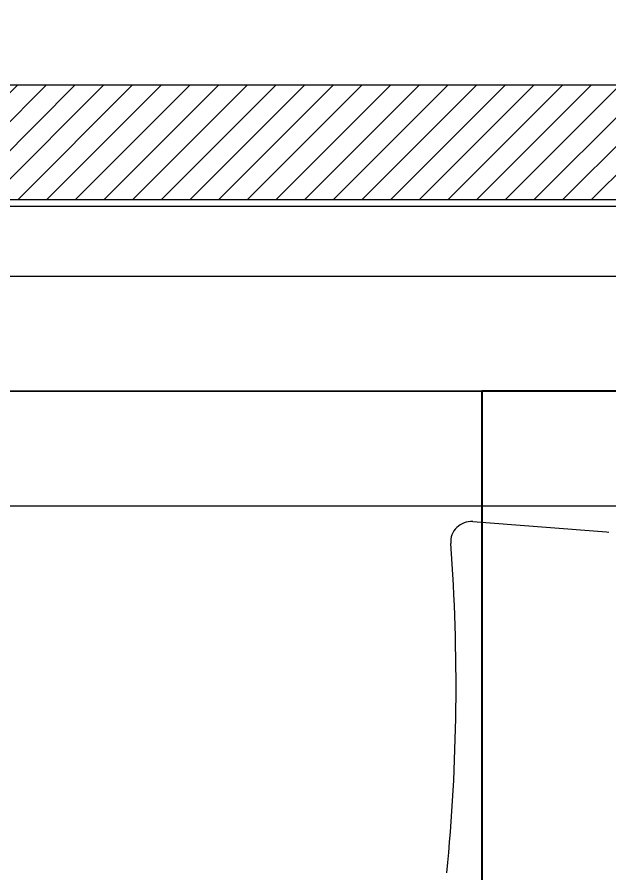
# Model space of a CAD drawing. Header units: millimetres. Extents: x -853320 to 19484, y -510814 to 9708.
# Drawn here: x 4932.1 to 5024.8, y 3641.3 to 3775.4 of the extents above; entities that cross this region are included whole.
import ezdxf
from ezdxf import colors
from ezdxf.entities.mleader import LeaderData, LeaderLine
from ezdxf.math import Vec2, Vec3

# ---------------------------------------------------------------- set-up
doc = ezdxf.new("R2010")
doc.units = ezdxf.units.MM
doc.linetypes.add('BEARBEITUNGEN', pattern=[0])
doc.linetypes.add('NASCOSTA', pattern=[9.525, 6.35, -3.175])
for name, color, linetype, lineweight in [('F_ARREDI', 7, 'Continuous', 5), ('F_ELETTRODOMESTICI', 40, 'Continuous', 5), ('F_Guide', 1, 'Continuous', 9), ('F_MULTI laminato OPACO', 1, 'Continuous', 5), ('F_Proiezioni', 253, 'NASCOSTA', 9)]:
    doc.layers.add(name, color=color, linetype=linetype, lineweight=lineweight)
doc.layers.add('F_Lavorazioni', color=12, linetype='Continuous')
doc.styles.add('DANZI-DIDASCALIE', font='Yu Gothic UI Light.ttf', dxfattribs={"height": 30})

# ---------------------------------------------------------------- blocks, each defined once
blk = doc.blocks.new('_Dot')
at = {"color": 0, "linetype": 'ByBlock', "lineweight": -2}
blk.add_line((-0.5, 0), (-1, 0), dxfattribs=at)
at = {"color": 0, "linetype": 'ByBlock', "const_width": 0.5}
blk.add_lwpolyline([(-0.25, 0, 1), (0.25, 0, 1)], format="xyb", close=True, dxfattribs=at)
blk = doc.blocks.new('V_CAS.ra INTERNA_ pianta')
at = {"layer": 'F_Guide', "color": 8}
for p, q in [((272904.94, -83419.86), (272904.55, -83419.83)), ((272925.86, -83421.48), (272904.94, -83419.86))]:
    blk.add_line(p, q, dxfattribs=at)
for centre, radius, start, end in [((273228.27, -83395.79), 299.8, 174.3796, 184.2581), ((272926.11, -83418.29), 3.2, 265.5789, 4.2581)]:
    blk.add_arc(centre, radius, start, end, dxfattribs=at)
at = {"layer": 'F_Lavorazioni', "color": 14, "linetype": 'BEARBEITUNGEN', "true_color": 0xaa0000}
for p, q in [((272924.44, -83441.93), (272924.44, -82951.93)), ((272849.44, -83441.93), (272924.44, -83441.93))]:
    blk.add_line(p, q, dxfattribs=at)
at = {"layer": 'F_MULTI laminato OPACO', "color": 143, "true_color": 0x7aafdf}
for points in [[(272828.44, -83441.93), (273174.44, -83441.93), (273174.44, -82911.93), (272828.44, -82911.93)], [(273153.44, -83423.93), (273153.44, -83441.93), (272849.44, -83441.93), (272849.44, -83423.93)], [(273189.44, -83441.93), (273189.44, -83459.93), (272813.44, -83459.93), (272813.44, -83441.93)]]:
    blk.add_lwpolyline(points, close=True, dxfattribs=at)
blk = doc.blocks.new('ARMADIO_camera master_sol.C_pianta')
at = {"layer": 'F_MULTI laminato OPACO', "transparency": 33554508}
h = blk.add_hatch(dxfattribs=at)
h.set_pattern_fill('ANSI31', color=6)
h.paths.add_polyline_path([(718408.42, 531037.1), (718408.42, 531055.1), (718858.42, 531055.1), (718858.42, 531037.1)])
at = {"layer": 'F_MULTI laminato OPACO'}
blk.add_lwpolyline([(718423.42, 531636.1), (718835.42, 531636.1), (718835.42, 531056.1), (718423.42, 531056.1)], close=True, dxfattribs=at)
at = {"layer": 'F_MULTI laminato OPACO', "color": 6}
blk.add_lwpolyline([(718408.42, 531037.1), (718408.42, 531055.1), (718858.42, 531055.1), (718858.42, 531037.1)], close=True, dxfattribs=at)
at = {"layer": 'F_Proiezioni'}
blk.add_lwpolyline([(718408.42, 531054.1), (718408.42, 530604.1, 0.414214), (718858.42, 531054.1)], format="xyb", dxfattribs=at)
at = {"layer": 'F_ARREDI'}
blk.add_blockref('V_CAS.ra INTERNA_ pianta', (445642.98, 614527.02), dxfattribs=at)
blk = doc.blocks.new('BAGNO-LAVANDERIA_pianta_sol.B')
at = {"layer": 'F_ELETTRODOMESTICI', "color": 5, "ltscale": 5}
ml = blk.add_multileader_mtext('Standard', dxfattribs=at)
ml.set_content('{\\fYu Gothic UI Light|b0|i0|c128|p34;BASAMENTO c/cassetto} ditta MIELE art.WTS 610', color=5, style='DANZI-DIDASCALIE')
ml.set_leader_properties(color=256, linetype='ByLayer', lineweight=-1)
ml.set_arrow_properties(name='DOT')
ml.build(insert=Vec2(0, 0))
ml.multileader.update_dxf_attribs({"arrow_head_size": 5, "scale": 5})
ctx = ml.context
ctx.base_point, ctx.scale, ctx.char_height, ctx.arrow_head_size, ctx.landing_gap_size, ctx.plane_origin, ctx.plane_x_axis, ctx.plane_y_axis = Vec3(865728.96, 518190.64), 5, 25, 5, 10, Vec3(865691.99, 518253.27), Vec3(0, -1), Vec3(1, 0)
notes = []
notes.append((ctx, [(0, (0, 0, 0), (0, 0), (1, 0), 1, [])]))
ctx.mtext.insert, ctx.mtext.text_direction, ctx.mtext.rotation, ctx.mtext.width, ctx.mtext.flow_direction = Vec3(865741.68, 518180.64), Vec3(0, -1), 4.712389, 471.5743, 5
ml = blk.add_multileader_mtext('Standard', dxfattribs=at)
ml.set_content('{\\fYu Gothic UI Light|b0|i0|c128|p34;LAVASCIUGA} ditta MIELE art.WTD165 WPM 8/5kg', color=5, style='DANZI-DIDASCALIE')
ml.set_leader_properties(color=256, linetype='ByLayer', lineweight=-1)
ml.set_arrow_properties(name='DOT')
ml.build(insert=Vec2(0, 0))
ml.multileader.update_dxf_attribs({"arrow_head_size": 5, "scale": 5})
ctx = ml.context
ctx.base_point, ctx.scale, ctx.char_height, ctx.arrow_head_size, ctx.landing_gap_size, ctx.plane_origin, ctx.plane_x_axis, ctx.plane_y_axis = Vec3(865852.82, 518185.28), 5, 25, 5, 10, Vec3(865819.83, 518247.92), Vec3(0, -1), Vec3(1, 0)
notes.append((ctx, [(0, (0, 0, 0), (0, 0), (1, 0), 1, [])]))
ctx.mtext.insert, ctx.mtext.text_direction, ctx.mtext.rotation, ctx.mtext.width, ctx.mtext.flow_direction = Vec3(865869.52, 518175.28), Vec3(0, -1), 4.712389, 377.0167, 5
for ctx, leaders in notes:
    for number, flags, end, landing, length, lines in leaders:
        leader = LeaderData()
        leader.index, (leader.has_last_leader_line, leader.has_dogleg_vector, leader.attachment_direction) = number, flags
        leader.last_leader_point, leader.dogleg_vector, leader.dogleg_length = Vec3(end), Vec3(landing), length
        for number, points, colour, breaks in lines:
            line = LeaderLine()
            line.index, line.vertices, line.color, line.breaks = number, Vec3.list(points), colors.encode_raw_color(colour), breaks
            leader.lines.append(line)
        ctx.leaders.append(leader)

msp = doc.modelspace()

# ---------------------------------------------------------------- block references
at = {"layer": 'F_ARREDI', "color": 2, "lineweight": 5}
msp.add_blockref('BAGNO-LAVANDERIA_pianta_sol.B', (-853319.899, -510814.178), dxfattribs=at)
at = {"layer": 'F_ARREDI', "color": 2, "lineweight": 5, "rotation": 180}
msp.add_blockref('ARMADIO_camera master_sol.C_pianta', (723572.288, 534801.91), dxfattribs=at)

doc.saveas('drawing.dxf')
